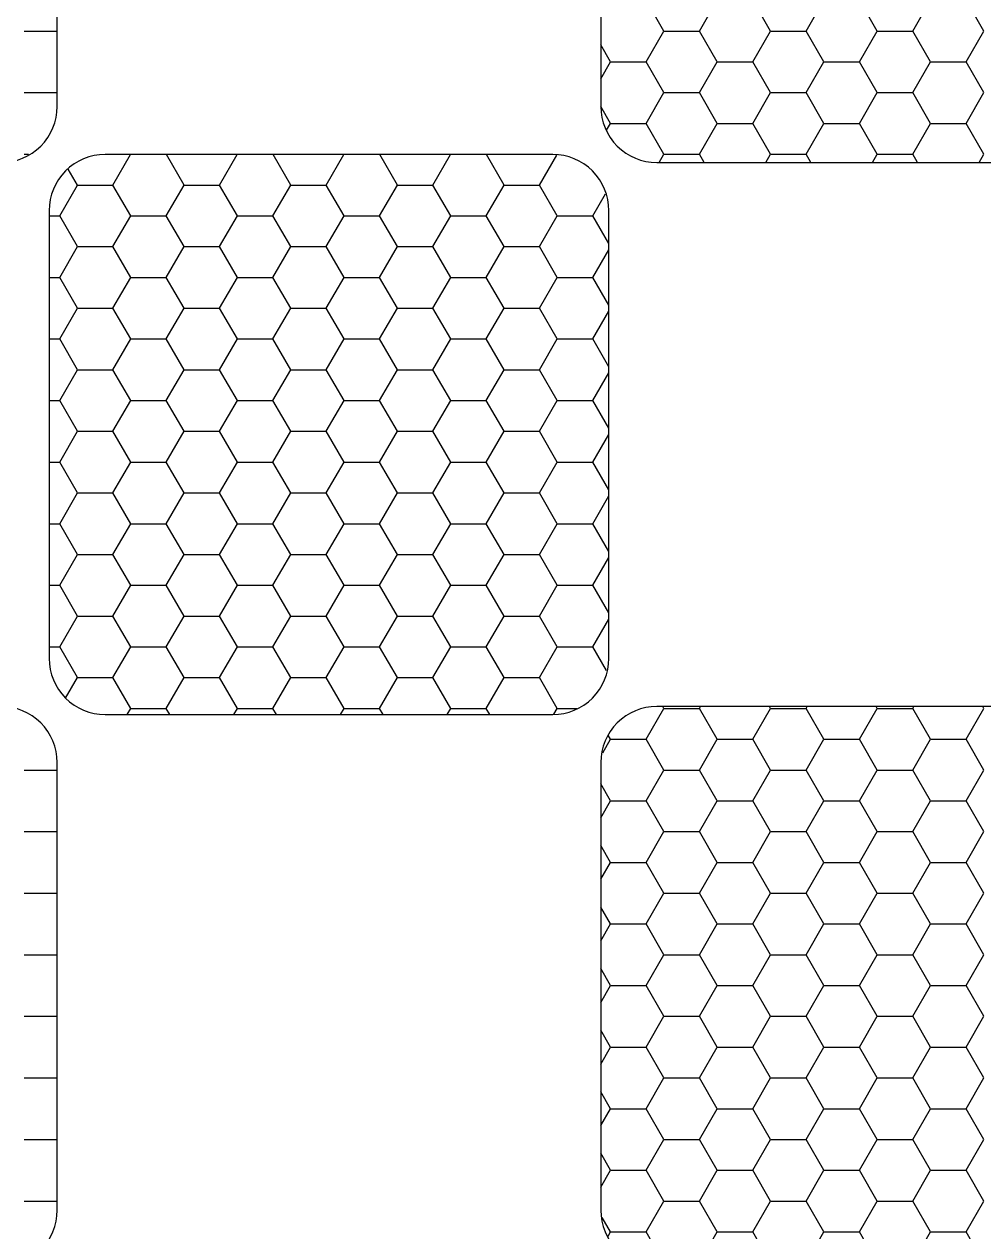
# Model space of a CAD drawing. Extents: x 0 to 11, y 0 to 11.
# Drawn here: x 6.667 to 8.811, y 5.568 to 8.264 of the extents above; entities that cross this region are included whole.
import ezdxf

# ---------------------------------------------------------------- set-up
doc = ezdxf.new("R2010")
doc.units = 0
doc.layers.get('0').update_dxf_attribs({"linetype": 'CONTINUOUS'})

msp = doc.modelspace()

# ---------------------------------------------------------------- linework, layer by layer
at = {"color": 7}
for p, q in [((6.7411, 8.0804), (6.7411, 9.0804)), ((7.9554, 9.0804), (7.9554, 8.0804)), ((7.8482, 7.9732), (6.8482, 7.9732)), ((8.0804, 7.9554), (9.0804, 7.9554)), ((6.7232, 7.8482), (6.7232, 6.8482)), ((7.9732, 6.8482), (7.9732, 7.8482)), ((9.0804, 6.7411), (8.0804, 6.7411)), ((6.8482, 6.7232), (7.8482, 6.7232)), ((6.7411, 5.6161), (6.7411, 6.6161)), ((7.9554, 6.6161), (7.9554, 5.6161))]:
    msp.add_line(p, q, dxfattribs=at)
at = {"linetype": 'ByBlock'}
for p, q in [((8.0962, 8.2489), (8.0566, 8.3176)), ((8.1756, 8.2489), (8.2153, 8.3176)), ((8.3344, 8.2489), (8.2947, 8.3176)), ((8.4137, 8.2489), (8.4534, 8.3176)), ((8.5725, 8.2489), (8.5328, 8.3176)), ((8.6519, 8.2489), (8.6916, 8.3176)), ((8.8106, 8.2489), (8.7709, 8.3176)), ((6.6675, 8.2489), (6.7411, 8.2489)), ((8.0566, 8.1802), (8.0962, 8.2489)), ((8.0962, 8.2489), (8.1756, 8.2489)), ((8.2153, 8.1801), (8.1756, 8.2489)), ((8.2947, 8.1802), (8.3344, 8.2489)), ((8.3344, 8.2489), (8.4137, 8.2489)), ((8.4534, 8.1801), (8.4137, 8.2489)), ((8.5328, 8.1802), (8.5725, 8.2489)), ((8.5725, 8.2489), (8.6519, 8.2489)), ((8.6916, 8.1801), (8.6519, 8.2489)), ((8.7709, 8.1802), (8.8106, 8.2489)), ((7.9772, 8.1801), (7.9554, 8.218)), ((7.9554, 8.1423), (7.9772, 8.1802)), ((7.9772, 8.1801), (8.0566, 8.1801)), ((8.0962, 8.1114), (8.0566, 8.1801)), ((8.1756, 8.1114), (8.2153, 8.1802)), ((8.2153, 8.1801), (8.2947, 8.1801)), ((8.3344, 8.1114), (8.2947, 8.1801)), ((8.4137, 8.1114), (8.4534, 8.1802)), ((8.4534, 8.1801), (8.5328, 8.1801)), ((8.5725, 8.1114), (8.5328, 8.1801)), ((8.6519, 8.1114), (8.6916, 8.1802)), ((8.6916, 8.1801), (8.7709, 8.1801)), ((8.8106, 8.1114), (8.7709, 8.1801)), ((6.6675, 8.1114), (6.7411, 8.1114)), ((8.0566, 8.0427), (8.0962, 8.1114)), ((8.0962, 8.1114), (8.1756, 8.1114)), ((8.2153, 8.0427), (8.1756, 8.1114)), ((8.2947, 8.0427), (8.3344, 8.1114)), ((8.3344, 8.1114), (8.4137, 8.1114)), ((8.4534, 8.0427), (8.4137, 8.1114)), ((8.5328, 8.0427), (8.5725, 8.1114)), ((8.5725, 8.1114), (8.6519, 8.1114)), ((8.6916, 8.0427), (8.6519, 8.1114)), ((8.7709, 8.0427), (8.8106, 8.1114)), ((7.9772, 8.0427), (7.9554, 8.0805)), ((7.9683, 8.0273), (7.9772, 8.0427)), ((7.9772, 8.0427), (8.0566, 8.0427)), ((8.0962, 7.9739), (8.0566, 8.0427)), ((8.1756, 7.9739), (8.2153, 8.0427)), ((8.2153, 8.0427), (8.2947, 8.0427)), ((8.3344, 7.9739), (8.2947, 8.0427)), ((8.4137, 7.9739), (8.4534, 8.0427)), ((8.4534, 8.0427), (8.5328, 8.0427)), ((8.5725, 7.9739), (8.5328, 8.0427)), ((8.6519, 7.9739), (8.6916, 8.0427)), ((8.6916, 8.0427), (8.7709, 8.0427)), ((8.8106, 7.9739), (8.7709, 8.0427)), ((6.6675, 7.9739), (6.6775, 7.9739)), ((6.8659, 7.9052), (6.9052, 7.9732)), ((7.0247, 7.9052), (6.9854, 7.9732)), ((7.1041, 7.9052), (7.1433, 7.9732)), ((7.2628, 7.9052), (7.2235, 7.9732)), ((7.3422, 7.9052), (7.3815, 7.9732)), ((7.5009, 7.9052), (7.4617, 7.9732)), ((7.5803, 7.9052), (7.6196, 7.9732)), ((7.7391, 7.9052), (7.6998, 7.9732)), ((7.8184, 7.9052), (7.8567, 7.9715)), ((8.0855, 7.9554), (8.0962, 7.9739)), ((8.0962, 7.9739), (8.1756, 7.9739)), ((8.1863, 7.9554), (8.1756, 7.9739)), ((8.3237, 7.9554), (8.3344, 7.9739)), ((8.3344, 7.9739), (8.4137, 7.9739)), ((8.4245, 7.9554), (8.4137, 7.9739)), ((8.5618, 7.9554), (8.5725, 7.9739)), ((8.5725, 7.9739), (8.6519, 7.9739)), ((8.6626, 7.9554), (8.6519, 7.9739)), ((8.7999, 7.9554), (8.8106, 7.9739)), ((6.7866, 7.9052), (6.766, 7.9407)), ((6.7469, 7.8364), (6.7866, 7.9052)), ((6.7866, 7.9052), (6.8659, 7.9052)), ((6.9056, 7.8364), (6.8659, 7.9052)), ((6.985, 7.8364), (7.0247, 7.9052)), ((7.0247, 7.9052), (7.1041, 7.9052)), ((7.1437, 7.8364), (7.1041, 7.9052)), ((7.2231, 7.8364), (7.2628, 7.9052)), ((7.2628, 7.9052), (7.3422, 7.9052)), ((7.3819, 7.8364), (7.3422, 7.9052)), ((7.4612, 7.8364), (7.5009, 7.9052)), ((7.5009, 7.9052), (7.5803, 7.9052)), ((7.62, 7.8364), (7.5803, 7.9052)), ((7.6994, 7.8364), (7.7391, 7.9052)), ((7.7391, 7.9052), (7.8184, 7.9052)), ((7.8581, 7.8364), (7.8184, 7.9052)), ((7.9375, 7.8364), (7.9658, 7.8855)), ((6.7232, 7.8364), (6.7469, 7.8364)), ((6.7866, 7.7677), (6.7469, 7.8364)), ((6.8659, 7.7677), (6.9056, 7.8364)), ((6.9056, 7.8364), (6.985, 7.8364)), ((7.0247, 7.7677), (6.985, 7.8364)), ((7.1041, 7.7677), (7.1437, 7.8364)), ((7.1437, 7.8364), (7.2231, 7.8364)), ((7.2628, 7.7677), (7.2231, 7.8364)), ((7.3422, 7.7677), (7.3819, 7.8364)), ((7.3819, 7.8364), (7.4612, 7.8364)), ((7.5009, 7.7677), (7.4612, 7.8364)), ((7.5803, 7.7677), (7.62, 7.8364)), ((7.62, 7.8364), (7.6994, 7.8364)), ((7.7391, 7.7677), (7.6994, 7.8364)), ((7.8184, 7.7677), (7.8581, 7.8364)), ((7.8581, 7.8364), (7.9375, 7.8364)), ((7.9732, 7.7746), (7.9375, 7.8364)), ((6.7469, 7.699), (6.7866, 7.7677)), ((6.7866, 7.7677), (6.8659, 7.7677)), ((6.9056, 7.699), (6.8659, 7.7677)), ((6.985, 7.699), (7.0247, 7.7677)), ((7.0247, 7.7677), (7.1041, 7.7677)), ((7.1437, 7.699), (7.1041, 7.7677)), ((7.2231, 7.699), (7.2628, 7.7677)), ((7.2628, 7.7677), (7.3422, 7.7677)), ((7.3819, 7.699), (7.3422, 7.7677)), ((7.4612, 7.699), (7.5009, 7.7677)), ((7.5009, 7.7677), (7.5803, 7.7677)), ((7.62, 7.699), (7.5803, 7.7677)), ((7.6994, 7.699), (7.7391, 7.7677)), ((7.7391, 7.7677), (7.8184, 7.7677)), ((7.8581, 7.699), (7.8184, 7.7677)), ((7.9375, 7.699), (7.9732, 7.7608)), ((6.7232, 7.699), (6.7469, 7.699)), ((6.7866, 7.6302), (6.7469, 7.699)), ((6.8659, 7.6302), (6.9056, 7.699)), ((6.9056, 7.699), (6.985, 7.699)), ((7.0247, 7.6302), (6.985, 7.699)), ((7.1041, 7.6302), (7.1437, 7.699)), ((7.1437, 7.699), (7.2231, 7.699)), ((7.2628, 7.6302), (7.2231, 7.699)), ((7.3422, 7.6302), (7.3819, 7.699)), ((7.3819, 7.699), (7.4612, 7.699)), ((7.5009, 7.6302), (7.4612, 7.699)), ((7.5803, 7.6302), (7.62, 7.699)), ((7.62, 7.699), (7.6994, 7.699)), ((7.7391, 7.6302), (7.6994, 7.699)), ((7.8184, 7.6302), (7.8581, 7.699)), ((7.8581, 7.699), (7.9375, 7.699)), ((7.9732, 7.6371), (7.9375, 7.699)), ((6.7469, 7.5615), (6.7866, 7.6302)), ((6.7866, 7.6302), (6.8659, 7.6302)), ((6.9056, 7.5615), (6.8659, 7.6302)), ((6.985, 7.5615), (7.0247, 7.6302)), ((7.0247, 7.6302), (7.1041, 7.6302)), ((7.1437, 7.5615), (7.1041, 7.6302)), ((7.2231, 7.5615), (7.2628, 7.6302)), ((7.2628, 7.6302), (7.3422, 7.6302)), ((7.3819, 7.5615), (7.3422, 7.6302)), ((7.4612, 7.5615), (7.5009, 7.6302)), ((7.5009, 7.6302), (7.5803, 7.6302)), ((7.62, 7.5615), (7.5803, 7.6302)), ((7.6994, 7.5615), (7.7391, 7.6302)), ((7.7391, 7.6302), (7.8184, 7.6302)), ((7.8581, 7.5615), (7.8184, 7.6302)), ((7.9375, 7.5615), (7.9732, 7.6233)), ((6.7232, 7.5615), (6.7469, 7.5615)), ((6.7866, 7.4927), (6.7469, 7.5615)), ((6.8659, 7.4927), (6.9056, 7.5615)), ((6.9056, 7.5615), (6.985, 7.5615)), ((7.0247, 7.4927), (6.985, 7.5615)), ((7.1041, 7.4927), (7.1437, 7.5615)), ((7.1437, 7.5615), (7.2231, 7.5615)), ((7.2628, 7.4927), (7.2231, 7.5615)), ((7.3422, 7.4927), (7.3819, 7.5615)), ((7.3819, 7.5615), (7.4612, 7.5615)), ((7.5009, 7.4927), (7.4612, 7.5615)), ((7.5803, 7.4927), (7.62, 7.5615)), ((7.62, 7.5615), (7.6994, 7.5615)), ((7.7391, 7.4927), (7.6994, 7.5615)), ((7.8184, 7.4927), (7.8581, 7.5615)), ((7.8581, 7.5615), (7.9375, 7.5615)), ((7.9732, 7.4996), (7.9375, 7.5615)), ((6.7469, 7.424), (6.7866, 7.4927)), ((6.7866, 7.4927), (6.8659, 7.4927)), ((6.9056, 7.424), (6.8659, 7.4927)), ((6.985, 7.424), (7.0247, 7.4927)), ((7.0247, 7.4927), (7.1041, 7.4927)), ((7.1437, 7.424), (7.1041, 7.4927)), ((7.2231, 7.424), (7.2628, 7.4927)), ((7.2628, 7.4927), (7.3422, 7.4927)), ((7.3819, 7.424), (7.3422, 7.4927)), ((7.4612, 7.424), (7.5009, 7.4927)), ((7.5009, 7.4927), (7.5803, 7.4927)), ((7.62, 7.424), (7.5803, 7.4927)), ((7.6994, 7.424), (7.7391, 7.4927)), ((7.7391, 7.4927), (7.8184, 7.4927)), ((7.8581, 7.424), (7.8184, 7.4927)), ((7.9375, 7.424), (7.9732, 7.4859)), ((6.7232, 7.424), (6.7469, 7.424)), ((6.7866, 7.3553), (6.7469, 7.424)), ((6.8659, 7.3553), (6.9056, 7.424)), ((6.9056, 7.424), (6.985, 7.424)), ((7.0247, 7.3553), (6.985, 7.424)), ((7.1041, 7.3553), (7.1437, 7.424)), ((7.1437, 7.424), (7.2231, 7.424)), ((7.2628, 7.3553), (7.2231, 7.424)), ((7.3422, 7.3553), (7.3819, 7.424)), ((7.3819, 7.424), (7.4612, 7.424)), ((7.5009, 7.3553), (7.4612, 7.424)), ((7.5803, 7.3553), (7.62, 7.424)), ((7.62, 7.424), (7.6994, 7.424)), ((7.7391, 7.3553), (7.6994, 7.424)), ((7.8184, 7.3553), (7.8581, 7.424)), ((7.8581, 7.424), (7.9375, 7.424)), ((7.9732, 7.3621), (7.9375, 7.424)), ((6.7469, 7.2865), (6.7866, 7.3553)), ((6.7866, 7.3553), (6.8659, 7.3553)), ((6.9056, 7.2865), (6.8659, 7.3553)), ((6.985, 7.2865), (7.0247, 7.3553)), ((7.0247, 7.3553), (7.1041, 7.3553)), ((7.1437, 7.2865), (7.1041, 7.3553)), ((7.2231, 7.2865), (7.2628, 7.3553)), ((7.2628, 7.3553), (7.3422, 7.3553)), ((7.3819, 7.2865), (7.3422, 7.3553)), ((7.4612, 7.2865), (7.5009, 7.3553)), ((7.5009, 7.3553), (7.5803, 7.3553)), ((7.62, 7.2865), (7.5803, 7.3553)), ((7.6994, 7.2865), (7.7391, 7.3553)), ((7.7391, 7.3553), (7.8184, 7.3553)), ((7.8581, 7.2865), (7.8184, 7.3553)), ((7.9375, 7.2865), (7.9732, 7.3484)), ((6.7232, 7.2865), (6.7469, 7.2865)), ((6.7866, 7.2178), (6.7469, 7.2865)), ((6.8659, 7.2178), (6.9056, 7.2865)), ((6.9056, 7.2865), (6.985, 7.2865)), ((7.0247, 7.2178), (6.985, 7.2865)), ((7.1041, 7.2178), (7.1437, 7.2865)), ((7.1437, 7.2865), (7.2231, 7.2865)), ((7.2628, 7.2178), (7.2231, 7.2865)), ((7.3422, 7.2178), (7.3819, 7.2865)), ((7.3819, 7.2865), (7.4612, 7.2865)), ((7.5009, 7.2178), (7.4612, 7.2865)), ((7.5803, 7.2178), (7.62, 7.2865)), ((7.62, 7.2865), (7.6994, 7.2865)), ((7.7391, 7.2178), (7.6994, 7.2865)), ((7.8184, 7.2178), (7.8581, 7.2865)), ((7.8581, 7.2865), (7.9375, 7.2865)), ((7.9732, 7.2247), (7.9375, 7.2865)), ((6.7469, 7.149), (6.7866, 7.2178)), ((6.7866, 7.2178), (6.8659, 7.2178)), ((6.9056, 7.149), (6.8659, 7.2178)), ((6.985, 7.149), (7.0247, 7.2178)), ((7.0247, 7.2178), (7.1041, 7.2178)), ((7.1437, 7.149), (7.1041, 7.2178)), ((7.2231, 7.149), (7.2628, 7.2178)), ((7.2628, 7.2178), (7.3422, 7.2178)), ((7.3819, 7.149), (7.3422, 7.2178)), ((7.4612, 7.149), (7.5009, 7.2178)), ((7.5009, 7.2178), (7.5803, 7.2178)), ((7.62, 7.149), (7.5803, 7.2178)), ((7.6994, 7.149), (7.7391, 7.2178)), ((7.7391, 7.2178), (7.8184, 7.2178)), ((7.8581, 7.149), (7.8184, 7.2178)), ((7.9375, 7.149), (7.9732, 7.2109)), ((6.7232, 7.149), (6.7469, 7.149)), ((6.7866, 7.0803), (6.7469, 7.149)), ((6.8659, 7.0803), (6.9056, 7.149)), ((6.9056, 7.149), (6.985, 7.149)), ((7.0247, 7.0803), (6.985, 7.149)), ((7.1041, 7.0803), (7.1437, 7.149)), ((7.1437, 7.149), (7.2231, 7.149)), ((7.2628, 7.0803), (7.2231, 7.149)), ((7.3422, 7.0803), (7.3819, 7.149)), ((7.3819, 7.149), (7.4612, 7.149)), ((7.5009, 7.0803), (7.4612, 7.149)), ((7.5803, 7.0803), (7.62, 7.149)), ((7.62, 7.149), (7.6994, 7.149)), ((7.7391, 7.0803), (7.6994, 7.149)), ((7.8184, 7.0803), (7.8581, 7.149)), ((7.8581, 7.149), (7.9375, 7.149)), ((7.9732, 7.0872), (7.9375, 7.149)), ((6.7469, 7.0116), (6.7866, 7.0803)), ((6.7866, 7.0803), (6.8659, 7.0803)), ((6.9056, 7.0116), (6.8659, 7.0803)), ((6.985, 7.0116), (7.0247, 7.0803)), ((7.0247, 7.0803), (7.1041, 7.0803)), ((7.1437, 7.0116), (7.1041, 7.0803)), ((7.2231, 7.0116), (7.2628, 7.0803)), ((7.2628, 7.0803), (7.3422, 7.0803)), ((7.3819, 7.0116), (7.3422, 7.0803)), ((7.4612, 7.0116), (7.5009, 7.0803)), ((7.5009, 7.0803), (7.5803, 7.0803)), ((7.62, 7.0116), (7.5803, 7.0803)), ((7.6994, 7.0116), (7.7391, 7.0803)), ((7.7391, 7.0803), (7.8184, 7.0803)), ((7.8581, 7.0116), (7.8184, 7.0803)), ((7.9375, 7.0116), (7.9732, 7.0734)), ((6.7232, 7.0116), (6.7469, 7.0116)), ((6.7866, 6.9428), (6.7469, 7.0116)), ((6.8659, 6.9428), (6.9056, 7.0116)), ((6.9056, 7.0116), (6.985, 7.0116)), ((7.0247, 6.9428), (6.985, 7.0116)), ((7.1041, 6.9428), (7.1437, 7.0116)), ((7.1437, 7.0116), (7.2231, 7.0116)), ((7.2628, 6.9428), (7.2231, 7.0116)), ((7.3422, 6.9428), (7.3819, 7.0116)), ((7.3819, 7.0116), (7.4612, 7.0116)), ((7.5009, 6.9428), (7.4612, 7.0116)), ((7.5803, 6.9428), (7.62, 7.0116)), ((7.62, 7.0116), (7.6994, 7.0116)), ((7.7391, 6.9428), (7.6994, 7.0116)), ((7.8184, 6.9428), (7.8581, 7.0116)), ((7.8581, 7.0116), (7.9375, 7.0116)), ((7.9732, 6.9497), (7.9375, 7.0116)), ((6.7469, 6.8741), (6.7866, 6.9428)), ((6.7866, 6.9428), (6.8659, 6.9428)), ((6.9056, 6.8741), (6.8659, 6.9428)), ((6.985, 6.8741), (7.0247, 6.9428)), ((7.0247, 6.9428), (7.1041, 6.9428)), ((7.1437, 6.8741), (7.1041, 6.9428)), ((7.2231, 6.8741), (7.2628, 6.9428)), ((7.2628, 6.9428), (7.3422, 6.9428)), ((7.3819, 6.8741), (7.3422, 6.9428)), ((7.4612, 6.8741), (7.5009, 6.9428)), ((7.5009, 6.9428), (7.5803, 6.9428)), ((7.62, 6.8741), (7.5803, 6.9428)), ((7.6994, 6.8741), (7.7391, 6.9428)), ((7.7391, 6.9428), (7.8184, 6.9428)), ((7.8581, 6.8741), (7.8184, 6.9428)), ((7.9375, 6.8741), (7.9732, 6.9359)), ((6.7232, 6.8741), (6.7469, 6.8741)), ((6.7866, 6.8053), (6.7469, 6.8741)), ((6.8659, 6.8053), (6.9056, 6.8741)), ((6.9056, 6.8741), (6.985, 6.8741)), ((7.0247, 6.8053), (6.985, 6.8741)), ((7.1041, 6.8053), (7.1437, 6.8741)), ((7.1437, 6.8741), (7.2231, 6.8741)), ((7.2628, 6.8053), (7.2231, 6.8741)), ((7.3422, 6.8053), (7.3819, 6.8741)), ((7.3819, 6.8741), (7.4612, 6.8741)), ((7.5009, 6.8053), (7.4612, 6.8741)), ((7.5803, 6.8053), (7.62, 6.8741)), ((7.62, 6.8741), (7.6994, 6.8741)), ((7.7391, 6.8053), (7.6994, 6.8741)), ((7.8184, 6.8053), (7.8581, 6.8741)), ((7.8581, 6.8741), (7.9375, 6.8741)), ((7.9679, 6.8214), (7.9375, 6.8741)), ((6.7602, 6.7596), (6.7866, 6.8053)), ((6.7866, 6.8053), (6.8659, 6.8053)), ((6.9056, 6.7366), (6.8659, 6.8053)), ((6.985, 6.7366), (7.0247, 6.8053)), ((7.0247, 6.8053), (7.1041, 6.8053)), ((7.1437, 6.7366), (7.1041, 6.8053)), ((7.2231, 6.7366), (7.2628, 6.8053)), ((7.2628, 6.8053), (7.3422, 6.8053)), ((7.3819, 6.7366), (7.3422, 6.8053)), ((7.4612, 6.7366), (7.5009, 6.8053)), ((7.5009, 6.8053), (7.5803, 6.8053)), ((7.62, 6.7366), (7.5803, 6.8053)), ((7.6994, 6.7366), (7.7391, 6.8053)), ((7.7391, 6.8053), (7.8184, 6.8053)), ((7.8581, 6.7366), (7.8184, 6.8053)), ((8.0962, 6.7366), (8.0937, 6.7411)), ((8.1756, 6.7366), (8.1782, 6.7411)), ((8.3344, 6.7366), (8.3318, 6.7411)), ((8.4137, 6.7366), (8.4163, 6.7411)), ((8.5725, 6.7366), (8.5699, 6.7411)), ((8.6519, 6.7366), (8.6545, 6.7411)), ((8.8106, 6.7366), (8.808, 6.7411)), ((6.8979, 6.7232), (6.9056, 6.7366)), ((6.9056, 6.7366), (6.985, 6.7366)), ((6.9927, 6.7232), (6.985, 6.7366)), ((7.136, 6.7232), (7.1437, 6.7366)), ((7.1437, 6.7366), (7.2231, 6.7366)), ((7.2308, 6.7232), (7.2231, 6.7366)), ((7.3741, 6.7232), (7.3819, 6.7366)), ((7.3819, 6.7366), (7.4612, 6.7366)), ((7.469, 6.7232), (7.4612, 6.7366)), ((7.6123, 6.7232), (7.62, 6.7366)), ((7.62, 6.7366), (7.6994, 6.7366)), ((7.7071, 6.7232), (7.6994, 6.7366)), ((7.8507, 6.7237), (7.8581, 6.7366)), ((7.8581, 6.7366), (7.9018, 6.7366)), ((8.0566, 6.6679), (8.0962, 6.7366)), ((8.0962, 6.7366), (8.1756, 6.7366)), ((8.2153, 6.6679), (8.1756, 6.7366)), ((8.2947, 6.6679), (8.3344, 6.7366)), ((8.3344, 6.7366), (8.4137, 6.7366)), ((8.4534, 6.6679), (8.4137, 6.7366)), ((8.5328, 6.6679), (8.5725, 6.7366)), ((8.5725, 6.7366), (8.6519, 6.7366)), ((8.6916, 6.6679), (8.6519, 6.7366)), ((8.7709, 6.6679), (8.8106, 6.7366)), ((7.9596, 6.6374), (7.9772, 6.6679)), ((7.9772, 6.6679), (7.9727, 6.6756)), ((7.9772, 6.6679), (8.0566, 6.6679)), ((8.0962, 6.5991), (8.0566, 6.6679)), ((8.1756, 6.5991), (8.2153, 6.6679)), ((8.2153, 6.6679), (8.2947, 6.6679)), ((8.3344, 6.5991), (8.2947, 6.6679)), ((8.4137, 6.5991), (8.4534, 6.6679)), ((8.4534, 6.6679), (8.5328, 6.6679)), ((8.5725, 6.5991), (8.5328, 6.6679)), ((8.6519, 6.5991), (8.6916, 6.6679)), ((8.6916, 6.6679), (8.7709, 6.6679)), ((8.8106, 6.5991), (8.7709, 6.6679)), ((6.6675, 6.5991), (6.7411, 6.5991)), ((8.0566, 6.5304), (8.0962, 6.5991)), ((8.0962, 6.5991), (8.1756, 6.5991)), ((8.2153, 6.5304), (8.1756, 6.5991)), ((8.2947, 6.5304), (8.3344, 6.5991)), ((8.3344, 6.5991), (8.4137, 6.5991)), ((8.4534, 6.5304), (8.4137, 6.5991)), ((8.5328, 6.5304), (8.5725, 6.5991)), ((8.5725, 6.5991), (8.6519, 6.5991)), ((8.6916, 6.5304), (8.6519, 6.5991)), ((8.7709, 6.5304), (8.8106, 6.5991)), ((7.9772, 6.5304), (7.9554, 6.5682)), ((7.9554, 6.4926), (7.9772, 6.5304)), ((7.9772, 6.5304), (8.0566, 6.5304)), ((8.0962, 6.4616), (8.0566, 6.5304)), ((8.1756, 6.4616), (8.2153, 6.5304)), ((8.2153, 6.5304), (8.2947, 6.5304)), ((8.3344, 6.4616), (8.2947, 6.5304)), ((8.4137, 6.4616), (8.4534, 6.5304)), ((8.4534, 6.5304), (8.5328, 6.5304)), ((8.5725, 6.4616), (8.5328, 6.5304)), ((8.6519, 6.4616), (8.6916, 6.5304)), ((8.6916, 6.5304), (8.7709, 6.5304)), ((8.8106, 6.4616), (8.7709, 6.5304)), ((6.6675, 6.4616), (6.7411, 6.4616)), ((8.0566, 6.3929), (8.0962, 6.4616)), ((8.0962, 6.4616), (8.1756, 6.4616)), ((8.2153, 6.3929), (8.1756, 6.4616)), ((8.2947, 6.3929), (8.3344, 6.4616)), ((8.3344, 6.4616), (8.4137, 6.4616)), ((8.4534, 6.3929), (8.4137, 6.4616)), ((8.5328, 6.3929), (8.5725, 6.4616)), ((8.5725, 6.4616), (8.6519, 6.4616)), ((8.6916, 6.3929), (8.6519, 6.4616)), ((8.7709, 6.3929), (8.8106, 6.4616)), ((7.9772, 6.3929), (7.9554, 6.4307)), ((7.9554, 6.3551), (7.9772, 6.3929)), ((7.9772, 6.3929), (8.0566, 6.3929)), ((8.0962, 6.3241), (8.0566, 6.3929)), ((8.1756, 6.3242), (8.2153, 6.3929)), ((8.2153, 6.3929), (8.2947, 6.3929)), ((8.3344, 6.3241), (8.2947, 6.3929)), ((8.4137, 6.3242), (8.4534, 6.3929)), ((8.4534, 6.3929), (8.5328, 6.3929)), ((8.5725, 6.3241), (8.5328, 6.3929)), ((8.6519, 6.3242), (8.6916, 6.3929)), ((8.6916, 6.3929), (8.7709, 6.3929)), ((8.8106, 6.3241), (8.7709, 6.3929)), ((6.6675, 6.3241), (6.7411, 6.3241)), ((8.0566, 6.2554), (8.0962, 6.3242)), ((8.0962, 6.3241), (8.1756, 6.3241)), ((8.2153, 6.2554), (8.1756, 6.3241)), ((8.2947, 6.2554), (8.3344, 6.3242)), ((8.3344, 6.3241), (8.4137, 6.3241)), ((8.4534, 6.2554), (8.4137, 6.3241)), ((8.5328, 6.2554), (8.5725, 6.3242)), ((8.5725, 6.3241), (8.6519, 6.3241)), ((8.6916, 6.2554), (8.6519, 6.3241)), ((8.7709, 6.2554), (8.8106, 6.3242)), ((7.9772, 6.2554), (7.9554, 6.2932)), ((7.9554, 6.2176), (7.9772, 6.2554)), ((7.9772, 6.2554), (8.0566, 6.2554)), ((8.0962, 6.1867), (8.0566, 6.2554)), ((8.1756, 6.1867), (8.2153, 6.2554)), ((8.2153, 6.2554), (8.2947, 6.2554)), ((8.3344, 6.1867), (8.2947, 6.2554)), ((8.4137, 6.1867), (8.4534, 6.2554)), ((8.4534, 6.2554), (8.5328, 6.2554)), ((8.5725, 6.1867), (8.5328, 6.2554)), ((8.6519, 6.1867), (8.6916, 6.2554)), ((8.6916, 6.2554), (8.7709, 6.2554)), ((8.8106, 6.1867), (8.7709, 6.2554)), ((6.6675, 6.1867), (6.7411, 6.1867)), ((8.0566, 6.1179), (8.0962, 6.1867)), ((8.0962, 6.1867), (8.1756, 6.1867)), ((8.2153, 6.1179), (8.1756, 6.1867)), ((8.2947, 6.1179), (8.3344, 6.1867)), ((8.3344, 6.1867), (8.4137, 6.1867)), ((8.4534, 6.1179), (8.4137, 6.1867)), ((8.5328, 6.1179), (8.5725, 6.1867)), ((8.5725, 6.1867), (8.6519, 6.1867)), ((8.6916, 6.1179), (8.6519, 6.1867)), ((8.7709, 6.1179), (8.8106, 6.1867)), ((7.9772, 6.1179), (7.9554, 6.1557)), ((7.9554, 6.0801), (7.9772, 6.1179)), ((7.9772, 6.1179), (8.0566, 6.1179)), ((8.0962, 6.0492), (8.0566, 6.1179)), ((8.1756, 6.0492), (8.2153, 6.1179)), ((8.2153, 6.1179), (8.2947, 6.1179)), ((8.3344, 6.0492), (8.2947, 6.1179)), ((8.4137, 6.0492), (8.4534, 6.1179)), ((8.4534, 6.1179), (8.5328, 6.1179)), ((8.5725, 6.0492), (8.5328, 6.1179)), ((8.6519, 6.0492), (8.6916, 6.1179)), ((8.6916, 6.1179), (8.7709, 6.1179)), ((8.8106, 6.0492), (8.7709, 6.1179)), ((6.6675, 6.0492), (6.7411, 6.0492)), ((8.0566, 5.9804), (8.0962, 6.0492)), ((8.0962, 6.0492), (8.1756, 6.0492)), ((8.2153, 5.9804), (8.1756, 6.0492)), ((8.2947, 5.9804), (8.3344, 6.0492)), ((8.3344, 6.0492), (8.4137, 6.0492)), ((8.4534, 5.9804), (8.4137, 6.0492)), ((8.5328, 5.9804), (8.5725, 6.0492)), ((8.5725, 6.0492), (8.6519, 6.0492)), ((8.6916, 5.9804), (8.6519, 6.0492)), ((8.7709, 5.9804), (8.8106, 6.0492)), ((7.9772, 5.9804), (7.9554, 6.0183)), ((7.9554, 5.9426), (7.9772, 5.9804)), ((7.9772, 5.9804), (8.0566, 5.9804)), ((8.0962, 5.9117), (8.0566, 5.9804)), ((8.1756, 5.9117), (8.2153, 5.9804)), ((8.2153, 5.9804), (8.2947, 5.9804)), ((8.3344, 5.9117), (8.2947, 5.9804)), ((8.4137, 5.9117), (8.4534, 5.9804)), ((8.4534, 5.9804), (8.5328, 5.9804)), ((8.5725, 5.9117), (8.5328, 5.9804)), ((8.6519, 5.9117), (8.6916, 5.9804)), ((8.6916, 5.9804), (8.7709, 5.9804)), ((8.8106, 5.9117), (8.7709, 5.9804)), ((6.6675, 5.9117), (6.7411, 5.9117)), ((8.0566, 5.843), (8.0962, 5.9117)), ((8.0962, 5.9117), (8.1756, 5.9117)), ((8.2153, 5.843), (8.1756, 5.9117)), ((8.2947, 5.843), (8.3344, 5.9117)), ((8.3344, 5.9117), (8.4137, 5.9117)), ((8.4534, 5.843), (8.4137, 5.9117)), ((8.5328, 5.843), (8.5725, 5.9117)), ((8.5725, 5.9117), (8.6519, 5.9117)), ((8.6916, 5.843), (8.6519, 5.9117)), ((8.7709, 5.843), (8.8106, 5.9117)), ((7.9772, 5.843), (7.9554, 5.8808)), ((7.9554, 5.8052), (7.9772, 5.843)), ((7.9772, 5.843), (8.0566, 5.843)), ((8.0962, 5.7742), (8.0566, 5.843)), ((8.1756, 5.7742), (8.2153, 5.843)), ((8.2153, 5.843), (8.2947, 5.843)), ((8.3344, 5.7742), (8.2947, 5.843)), ((8.4137, 5.7742), (8.4534, 5.843)), ((8.4534, 5.843), (8.5328, 5.843)), ((8.5725, 5.7742), (8.5328, 5.843)), ((8.6519, 5.7742), (8.6916, 5.843)), ((8.6916, 5.843), (8.7709, 5.843)), ((8.8106, 5.7742), (8.7709, 5.843)), ((6.6675, 5.7742), (6.7411, 5.7742)), ((8.0566, 5.7055), (8.0962, 5.7742)), ((8.0962, 5.7742), (8.1756, 5.7742)), ((8.2153, 5.7055), (8.1756, 5.7742)), ((8.2947, 5.7055), (8.3344, 5.7742)), ((8.3344, 5.7742), (8.4137, 5.7742)), ((8.4534, 5.7055), (8.4137, 5.7742)), ((8.5328, 5.7055), (8.5725, 5.7742)), ((8.5725, 5.7742), (8.6519, 5.7742)), ((8.6916, 5.7055), (8.6519, 5.7742)), ((8.7709, 5.7055), (8.8106, 5.7742)), ((7.9772, 5.7055), (7.9554, 5.7433)), ((7.9554, 5.6677), (7.9772, 5.7055)), ((7.9772, 5.7055), (8.0566, 5.7055)), ((8.0962, 5.6367), (8.0566, 5.7055)), ((8.1756, 5.6367), (8.2153, 5.7055)), ((8.2153, 5.7055), (8.2947, 5.7055)), ((8.3344, 5.6367), (8.2947, 5.7055)), ((8.4137, 5.6367), (8.4534, 5.7055)), ((8.4534, 5.7055), (8.5328, 5.7055)), ((8.5725, 5.6367), (8.5328, 5.7055)), ((8.6519, 5.6367), (8.6916, 5.7055)), ((8.6916, 5.7055), (8.7709, 5.7055)), ((8.8106, 5.6367), (8.7709, 5.7055)), ((6.6675, 5.6367), (6.7411, 5.6367)), ((8.0566, 5.568), (8.0962, 5.6367)), ((8.0962, 5.6367), (8.1756, 5.6367)), ((8.2153, 5.568), (8.1756, 5.6367)), ((8.2947, 5.568), (8.3344, 5.6367)), ((8.3344, 5.6367), (8.4137, 5.6367)), ((8.4534, 5.568), (8.4137, 5.6367)), ((8.5328, 5.568), (8.5725, 5.6367)), ((8.5725, 5.6367), (8.6519, 5.6367)), ((8.6916, 5.568), (8.6519, 5.6367)), ((8.7709, 5.568), (8.8106, 5.6367)), ((7.9772, 5.568), (7.9585, 5.6004)), ((7.9716, 5.5582), (7.9772, 5.568)), ((7.9772, 5.568), (8.0566, 5.568)), ((8.0962, 5.4993), (8.0566, 5.568)), ((8.1756, 5.4993), (8.2153, 5.568)), ((8.2153, 5.568), (8.2947, 5.568)), ((8.3344, 5.4993), (8.2947, 5.568)), ((8.4137, 5.4993), (8.4534, 5.568)), ((8.4534, 5.568), (8.5328, 5.568)), ((8.5725, 5.4993), (8.5328, 5.568)), ((8.6519, 5.4993), (8.6916, 5.568)), ((8.6916, 5.568), (8.7709, 5.568)), ((8.8106, 5.4993), (8.7709, 5.568))]:
    msp.add_line(p, q, dxfattribs=at)
at = {"color": 7}
for points in [[(6.7045, 7.992), (6.7279, 8.0154), (6.7411, 8.0472), (6.7411, 8.0804)], [(7.9554, 8.0804), (7.9554, 8.0472), (7.9685, 8.0154), (7.992, 7.992)], [(6.6161, 7.9554), (6.6492, 7.9554), (6.681, 7.9685), (6.7045, 7.992)], [(7.992, 7.992), (8.0154, 7.9685), (8.0472, 7.9554), (8.0804, 7.9554)], [(6.8482, 7.9732), (6.8151, 7.9732), (6.7833, 7.96), (6.7598, 7.9366)], [(7.9366, 7.9366), (7.9132, 7.96), (7.8814, 7.9732), (7.8482, 7.9732)], [(6.7598, 7.9366), (6.7364, 7.9132), (6.7232, 7.8814), (6.7232, 7.8482)], [(7.9732, 7.8482), (7.9732, 7.8814), (7.96, 7.9132), (7.9366, 7.9366)], [(6.7232, 6.8482), (6.7232, 6.8151), (6.7364, 6.7833), (6.7598, 6.7598)], [(7.9366, 6.7598), (7.96, 6.7833), (7.9732, 6.8151), (7.9732, 6.8482)], [(6.7045, 6.7045), (6.681, 6.7279), (6.6492, 6.7411), (6.6161, 6.7411)], [(6.7598, 6.7598), (6.7833, 6.7364), (6.8151, 6.7232), (6.8482, 6.7232)], [(7.8482, 6.7232), (7.8814, 6.7232), (7.9132, 6.7364), (7.9366, 6.7598)], [(8.0804, 6.7411), (8.0472, 6.7411), (8.0154, 6.7279), (7.992, 6.7045)], [(6.7411, 6.6161), (6.7411, 6.6492), (6.7279, 6.681), (6.7045, 6.7045)], [(7.992, 6.7045), (7.9685, 6.681), (7.9554, 6.6492), (7.9554, 6.6161)], [(6.7045, 5.5277), (6.7279, 5.5511), (6.7411, 5.5829), (6.7411, 5.6161)], [(7.9554, 5.6161), (7.9554, 5.5829), (7.9685, 5.5511), (7.992, 5.5277)]]:
    msp.add_open_spline(points, degree=3, dxfattribs=at)

doc.saveas('drawing.dxf')
